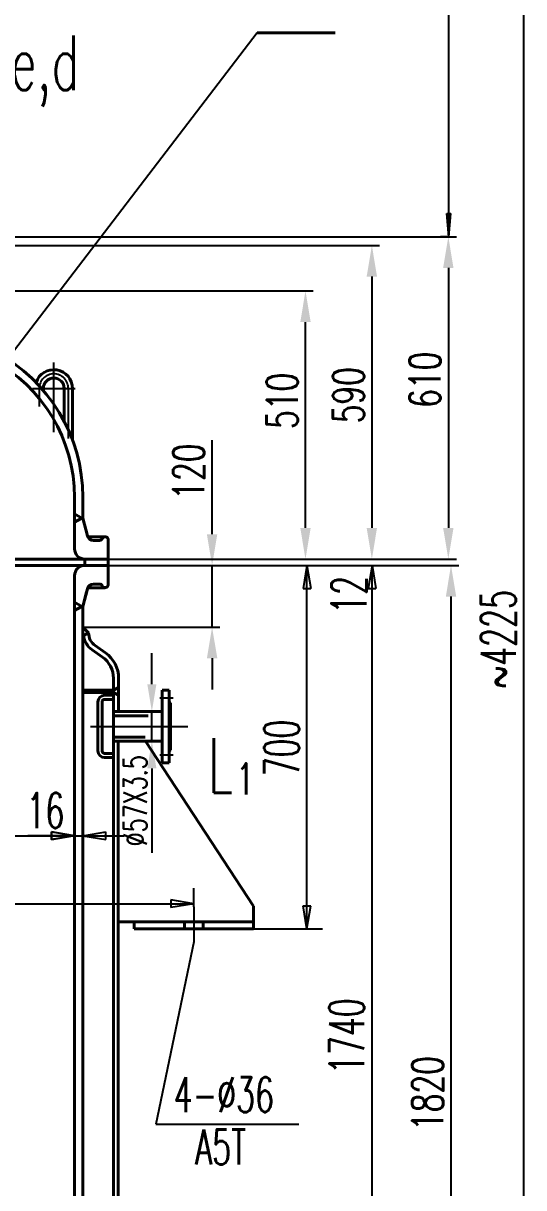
# Model space of a CAD drawing. Extents: x 1471 to 2065, y -218 to 623.
# Drawn here: x 1686.7 to 1751, y 348.4 to 497.8 of the extents above; entities that cross this region are included whole.
import ezdxf

# ---------------------------------------------------------------- set-up
doc = ezdxf.new("R2010")
doc.units = 0
doc.header["$LTSCALE"] = 10
doc.header["$MEASUREMENT"] = 0
doc.linetypes.add('CENTER', pattern=[2, 1.25, -0.25, 0.25, -0.25])
doc.layers.get('0').update_dxf_attribs({"linetype": 'CONTINUOUS', "lineweight": 25})
doc.layers.get('DEFPOINTS').update_dxf_attribs({"linetype": 'CONTINUOUS', "lineweight": 25})
doc.layers.add('1', color=1, linetype='CONTINUOUS', lineweight=40)
doc.layers.add('2', color=3, linetype='CENTER', lineweight=25)
doc.styles.get("Standard").update_dxf_attribs({"font": 'txt.shx', "width": 0.7, "bigfont": 'hztxt.shx'})
doc.dimstyles.get("Standard").update_dxf_attribs({"dimtxt": 0.18, "dimasz": 0.18, "dimexe": 0.18, "dimexo": 0.0625, "dimgap": 0.09, "dimtad": 0, "dimtih": 1, "dimtoh": 1, "dimdec": 4, "dimzin": 0, "dimdsep": 46, "dimtxsty": 'Standard', "dimcen": 0.09, "dimadec": 0, "dimazin": 0, "dimtfac": 1, "dimtdec": 4, "dimtofl": 0, "dimtmove": 0, "dimatfit": 3, "dimfxl": 1, "dimtolj": 1, "dimtzin": 0, "dimarcsym": 0})

# ---------------------------------------------------------------- blocks, each defined once
blk = doc.blocks.new('*D174')
at = {"color": 0, "lineweight": -2}
for p, q in [((1733.47, 428.26), (1742.61, 428.26)), ((1741.61, 424.26), (1741.61, 306.13)), ((1645.86, 302.13), (1742.61, 302.13))]:
    blk.add_line(p, q, dxfattribs=at)
at = {"color": 0}
for points in [[(1740.95, 424.26), (1742.28, 424.26), (1741.61, 428.26)], [(1740.95, 306.13), (1742.28, 306.13), (1741.61, 302.13)]]:
    blk.add_solid(points, dxfattribs=at)
at = {"layer": 'DEFPOINTS', "color": 0}
for p in [(1733.47, 428.26), (1645.86, 302.13), (1741.61, 302.13)]:
    blk.add_point(p, dxfattribs=at)
at = {"color": 0, "insert": (1738.61, 360.47), "char_height": 4, "attachment_point": 5, "rotation": 90}
blk.add_mtext('\\A1;1820', dxfattribs=at)
blk = doc.blocks.new('*D179')
at = {"color": 0, "lineweight": -2}
for p, q in [((1710.93, 432.26), (1710.93, 444.33)), ((1697.6, 428.26), (1711.93, 428.26)), ((1710.93, 420.33), (1710.93, 428.26)), ((1694.33, 420.33), (1711.93, 420.33)), ((1710.93, 416.33), (1710.93, 412.33))]:
    blk.add_line(p, q, dxfattribs=at)
at = {"color": 0}
for points in [[(1710.26, 432.26), (1711.6, 432.26), (1710.93, 428.26)], [(1710.26, 416.33), (1711.6, 416.33), (1710.93, 420.33)]]:
    blk.add_solid(points, dxfattribs=at)
at = {"layer": 'DEFPOINTS', "color": 0}
for p in [(1697.6, 428.26), (1710.93, 428.26), (1694.33, 420.33)]:
    blk.add_point(p, dxfattribs=at)
at = {"color": 0, "insert": (1707.93, 440.29), "char_height": 4, "attachment_point": 5, "rotation": 90}
blk.add_mtext('\\A1;120', dxfattribs=at)
blk = doc.blocks.new('*D180')
at = {"color": 0, "lineweight": -2}
for p, q in [((1646.66, 469.33), (1732.45, 469.33)), ((1731.45, 465.33), (1731.45, 433.06)), ((1697.6, 429.06), (1732.45, 429.06))]:
    blk.add_line(p, q, dxfattribs=at)
at = {"color": 0}
for points in [[(1730.78, 465.33), (1732.11, 465.33), (1731.45, 469.33)], [(1730.78, 433.06), (1732.11, 433.06), (1731.45, 429.06)]]:
    blk.add_solid(points, dxfattribs=at)
at = {"layer": 'DEFPOINTS', "color": 0}
for p in [(1646.66, 469.33), (1697.6, 429.06), (1731.45, 429.06)]:
    blk.add_point(p, dxfattribs=at)
at = {"color": 0, "insert": (1728.45, 450.1), "char_height": 4, "attachment_point": 5, "rotation": 90}
blk.add_mtext('\\A1;590', dxfattribs=at)
blk = doc.blocks.new('*D181')
at = {"color": 0, "lineweight": -2}
for p, q in [((1643.1, 463.48), (1723.92, 463.48)), ((1722.92, 433.06), (1722.92, 459.48)), ((1697.6, 429.06), (1723.92, 429.06))]:
    blk.add_line(p, q, dxfattribs=at)
at = {"color": 0}
for points in [[(1722.26, 459.48), (1723.59, 459.48), (1722.92, 463.48)], [(1722.26, 433.06), (1723.59, 433.06), (1722.92, 429.06)]]:
    blk.add_solid(points, dxfattribs=at)
at = {"layer": 'DEFPOINTS', "color": 0}
for p in [(1643.1, 463.48), (1722.92, 463.48), (1697.6, 429.06)]:
    blk.add_point(p, dxfattribs=at)
at = {"color": 0, "insert": (1719.92, 449.37), "char_height": 4, "attachment_point": 5, "rotation": 90}
blk.add_mtext('\\A1;510', dxfattribs=at)
blk = doc.blocks.new('*D187')
at = {"color": 0, "lineweight": -2}
for p, q in [((1741.34, 470.43), (1740.27, 470.43)), ((1741.27, 466.43), (1741.27, 433.06)), ((1731.3, 429.06), (1742.27, 429.06))]:
    blk.add_line(p, q, dxfattribs=at)
at = {"color": 0}
for points in [[(1740.6, 466.43), (1741.93, 466.43), (1741.27, 470.43)], [(1740.6, 433.06), (1741.93, 433.06), (1741.27, 429.06)]]:
    blk.add_solid(points, dxfattribs=at)
at = {"layer": 'DEFPOINTS', "color": 0}
for p in [(1741.34, 470.43), (1731.3, 429.06), (1741.27, 429.06)]:
    blk.add_point(p, dxfattribs=at)
at = {"color": 0, "insert": (1738.27, 452.08), "char_height": 4, "attachment_point": 5, "rotation": 90}
blk.add_mtext('\\A1;610', dxfattribs=at)

msp = doc.modelspace()

# ---------------------------------------------------------------- linework, layer by layer
for p, q in [((1741.33597, 470.43471), (1741.33597, 560.66067)), ((1750.95064, 275.17915), (1750.95064, 560.66067)), ((1716.72192, 496.61328), (1678.14115, 446.22207)), ((1741.08683, 473.42435), (1741.58511, 473.42435)), ((1741.33597, 470.43471), (1741.08683, 473.42435)), ((1741.33597, 470.43471), (1741.58511, 473.42435)), ((1657.26419, 470.43471), (1742.33597, 470.43471)), ((1697.66003, 429.06067), (1731.68524, 429.06067)), ((1731.50524, 429.06067), (1742.33597, 429.06067)), ((1697.59753, 428.26067), (1733.47349, 428.26067)), ((1723.10817, 428.24964), (1722.61497, 425.29045)), ((1723.10817, 381.59401), (1723.10817, 428.24964)), ((1723.10817, 428.24964), (1723.60136, 425.29045)), ((1731.47349, 428.26067), (1730.98029, 425.30149)), ((1731.47349, 307.69), (1731.47349, 428.26067)), ((1731.47349, 428.26067), (1731.96669, 425.30149)), ((1722.61497, 425.29045), (1723.60136, 425.29045)), ((1730.98029, 425.30149), (1731.96669, 425.30149)), ((1693.26419, 393.52038), (1693.26419, 395.55238)), ((1693.26419, 391.99913), (1693.26419, 395.54163)), ((1694.33086, 393.48837), (1694.33086, 395.55238)), ((1586.59753, 393.54163), (1693.26419, 393.54163)), ((1693.26419, 393.55238), (1687.26419, 393.55238)), ((1690.30501, 393.05919), (1690.30501, 394.04558)), ((1693.26419, 393.55238), (1690.30501, 394.04558)), ((1690.30501, 394.03483), (1690.30501, 393.04844)), ((1693.26419, 393.54163), (1690.30501, 394.03483)), ((1693.26419, 393.55238), (1690.30501, 393.05919)), ((1693.26419, 393.54163), (1690.30501, 393.04844)), ((1693.26419, 393.55238), (1694.33086, 393.55238)), ((1694.33086, 393.55238), (1697.29004, 394.04558)), ((1694.33086, 393.55238), (1697.29004, 393.05919)), ((1694.33086, 393.55238), (1699.63214, 393.55238)), ((1697.29004, 393.05919), (1697.29004, 394.04558)), ((1708.59753, 384.42467), (1708.59753, 386.8399)), ((1708.59753, 384.42467), (1708.59753, 386.8399)), ((1623.08405, 384.8399), (1708.59753, 384.8399)), ((1708.59753, 384.8399), (1705.63835, 385.3331)), ((1708.59753, 384.8399), (1705.63835, 385.3331)), ((1705.63835, 385.3331), (1705.63835, 384.3467)), ((1705.63835, 385.3331), (1705.63835, 384.3467)), ((1708.59753, 384.8399), (1705.63835, 384.3467)), ((1708.59753, 384.8399), (1705.63835, 384.3467)), ((1723.10817, 381.59401), (1722.61497, 384.55319)), ((1722.61497, 384.55319), (1723.60136, 384.55319)), ((1723.10817, 381.59401), (1723.60136, 384.55319)), ((1716.26419, 381.59401), (1725.10817, 381.59401)), ((1708.59753, 379.95192), (1703.70214, 356.53463)), ((1703.70214, 356.53463), (1722.06623, 356.53463))]:
    msp.add_line(p, q)
at = {"color": 0, "linetype": 'ByBlock'}
for p, q in [((1703.19557, 412.99401), (1703.19557, 416.9837)), ((1698.93086, 409.49401), (1704.19557, 409.49401)), ((1703.19557, 405.69401), (1703.19557, 409.49401)), ((1698.88309, 405.69401), (1704.19557, 405.69401)), ((1703.19557, 402.19401), (1703.19557, 391.35335))]:
    msp.add_line(p, q, dxfattribs=at)
for points in [[(1702.61224, 412.99401), (1703.77891, 412.99401), (1703.19557, 409.49401)], [(1702.61224, 402.19401), (1703.77891, 402.19401), (1703.19557, 405.69401)]]:
    msp.add_solid(points, dxfattribs=at)
at = {"layer": '1'}
for p, q in [((1716.72192, 496.61328), (1726.72192, 496.61328)), ((1689.26419, 450.96731), (1689.26419, 450.69818)), ((1691.93086, 450.96731), (1691.93086, 446.75925)), ((1692.99753, 450.96731), (1692.99753, 444.36964)), ((1693.26419, 436.99401), (1693.26419, 433.78848)), ((1694.33086, 434.32734), (1694.33086, 436.99401)), ((1693.26419, 434.8662), (1694.19753, 434.32734)), ((1693.26419, 434.32734), (1693.26419, 434.32734)), ((1693.26419, 433.78848), (1694.19753, 434.32734)), ((1693.26419, 430.39401), (1693.26419, 433.78848)), ((1694.19753, 434.32734), (1694.33086, 434.32734)), ((1694.19753, 434.32734), (1694.33086, 434.32734)), ((1694.33086, 434.32734), (1694.91026, 432.06241)), ((1694.94481, 431.92734), (1697.19753, 431.92734)), ((1695.6853, 431.46067), (1696.47028, 431.46067)), ((1697.59753, 431.52734), (1697.59753, 428.26067)), ((1679.43086, 429.06067), (1694.59753, 429.06067)), ((1697.59753, 429.06067), (1694.59753, 429.06067)), ((1694.59753, 429.06067), (1694.59753, 428.26067)), ((1679.43086, 428.26067), (1694.59753, 428.26067)), ((1697.59753, 428.26067), (1694.59753, 428.26067)), ((1697.59753, 428.26067), (1697.59753, 425.79401)), ((1693.26419, 426.92734), (1693.26419, 422.99401)), ((1694.33086, 422.99401), (1694.91026, 425.25894)), ((1694.33086, 422.99401), (1694.80633, 424.85191)), ((1697.19753, 425.39401), (1694.94481, 425.39401)), ((1695.6853, 425.86067), (1696.47028, 425.86067)), ((1693.26419, 423.53287), (1694.19753, 422.99401)), ((1693.26419, 337.12734), (1693.26419, 422.99401)), ((1693.26419, 422.45515), (1694.19753, 422.99401)), ((1694.33086, 422.99401), (1694.19753, 422.99401)), ((1694.19753, 422.99401), (1694.33086, 422.99401)), ((1694.33086, 337.12734), (1694.33086, 422.99401)), ((1695.06419, 419.59401), (1694.33086, 420.32734)), ((1694.41844, 419.26067), (1694.33086, 419.26067)), ((1694.41844, 419.26067), (1695.06419, 419.59401)), ((1696.84278, 416.49364), (1695.53466, 417.4096)), ((1697.22517, 417.03974), (1695.91704, 417.9557)), ((1698.26419, 413.76314), (1698.26419, 411.92734)), ((1698.26419, 412.26067), (1698.93086, 412.57155)), ((1698.93086, 413.76314), (1698.93086, 409.49401)), ((1698.26419, 412.26067), (1694.39753, 412.26067)), ((1694.39753, 411.92734), (1698.26419, 411.92734)), ((1694.39753, 411.92734), (1698.33086, 411.92734)), ((1697.13086, 411.59401), (1698.26419, 411.59401)), ((1697.13086, 411.06067), (1698.26419, 411.06067)), ((1698.26419, 334.52734), (1698.26419, 411.92734)), ((1698.26419, 411.92734), (1698.93086, 411.61647)), ((1698.26419, 411.06067), (1698.26419, 411.59401)), ((1704.53086, 412.26067), (1705.39753, 412.26067)), ((1704.53086, 402.92734), (1704.53086, 412.26067)), ((1705.39753, 412.26067), (1705.39753, 402.92734)), ((1696.26419, 404.46067), (1696.26419, 410.72734)), ((1696.79753, 404.46067), (1696.79753, 410.72734)), ((1704.53086, 409.49401), (1698.26419, 409.49401)), ((1705.39753, 410.79401), (1705.59753, 410.59401)), ((1705.59753, 410.59401), (1705.59753, 404.59401)), ((1698.26419, 408.96067), (1702.71759, 408.96067)), ((1698.26419, 406.22734), (1702.31447, 406.22734)), ((1704.53086, 405.69401), (1698.26419, 405.69401)), ((1698.88309, 405.69401), (1698.88309, 334.45711)), ((1716.26419, 384.52734), (1702.3943, 405.69401)), ((1698.26419, 404.12734), (1697.13086, 404.12734)), ((1698.26419, 403.59401), (1697.13086, 403.59401)), ((1698.26419, 403.59401), (1698.26419, 404.12734)), ((1705.59753, 404.59401), (1705.39753, 404.39401)), ((1704.53086, 402.92734), (1705.39753, 402.92734)), ((1716.26419, 382.52734), (1716.26419, 384.52734)), ((1698.93086, 382.52734), (1716.26419, 382.52734)), ((1700.93086, 382.52734), (1700.93086, 381.59401)), ((1700.93086, 381.59401), (1716.26419, 381.59401)), ((1707.39753, 382.52734), (1707.39753, 381.59401)), ((1709.79753, 381.59401), (1709.79753, 382.52734)), ((1716.26419, 381.59401), (1716.26419, 382.52734))]:
    msp.add_line(p, q, dxfattribs=at)
for centre, radius, start, end in [((1673.26419, 436.99401), 20, 0, 61.936471), ((1673.26419, 436.99401), 21.06667, 0, 62.208333), ((1690.59753, 450.96731), 2.4, 0, 161.522219), ((1690.59753, 450.96731), 1.33333, 0, 180), ((1695.6853, 432.26067), 0.8, 194.349332, 270), ((1698.12341, 431.1015), 1.88817, 153.649987, 153.702191), ((1697.19753, 431.52734), 0.4, 0, 155.375682), ((1696.47028, 431.86067), 0.4, 270, 335.375682), ((1694.59753, 430.39401), 1.33333, 180, 270), ((1694.59753, 426.92734), 1.33333, 90, 180), ((1695.6853, 425.06067), 0.8, 90, 165.650668), ((1696.47028, 425.46067), 0.4, 24.624318, 90), ((1697.19753, 425.79401), 0.4, 204.624318, 0), ((1697.06419, 419.59401), 2.66667, 187.180756, 235), ((1697.06419, 419.59401), 2, 180, 235), ((1694.93086, 413.76314), 4, 0, 55), ((1694.93086, 413.76314), 3.33333, 0, 55), ((1697.13086, 410.72734), 0.86667, 90, 180), ((1697.13086, 410.72734), 0.33333, 90, 180), ((1697.13086, 404.46067), 0.86667, 180, 270), ((1697.13086, 404.46067), 0.33333, 180, 270)]:
    msp.add_arc(centre, radius, start, end, dxfattribs=at)
at = {"layer": '2'}
for p, q in [((1690.59753, 445.37253), (1690.59753, 454.30002)), ((1687.86419, 450.96731), (1693.33086, 450.96731)), ((1688.73086, 450.96731), (1688.73086, 448.63398)), ((1692.46419, 450.96731), (1692.46419, 444.54053)), ((1704.19753, 411.26067), (1705.93086, 411.26067)), ((1695.31618, 407.59401), (1707.87618, 407.59401)), ((1704.19753, 407.59401), (1705.93086, 407.59401)), ((1704.19753, 403.92734), (1705.93086, 403.92734)), ((1708.59753, 384.42467), (1708.59753, 379.95192))]:
    msp.add_line(p, q, dxfattribs=at)
msp.add_arc((1690.59753, 450.96731), 1.86667, 0, 180, dxfattribs=at)
at = {"layer": 'DEFPOINTS', "color": 0, "linetype": 'ByBlock'}
for p in [(1698.93086, 409.49401), (1698.88309, 405.69401), (1703.19557, 405.69401)]:
    msp.add_point(p, dxfattribs=at)

# ---------------------------------------------------------------- texts
at = {"width": 0.63}
for s, p in [('12', (1730.74705, 422.04587)), ('~4225', (1749.95064, 412.45116)), ('700', (1722.10817, 401.17182)), ('1740', (1730.47349, 362.97534))]:
    msp.add_text(s, height=4.5, rotation=90, dxfattribs=at).set_placement(p)
for s, p in [('16', (1687.09916, 394.5445)), ('4-%%C36', (1705.99765, 358.06497)), ('A5T', (1708.75785, 351.36832))]:
    msp.add_text(s, height=4.5, dxfattribs=at).set_placement(p)
at = {"color": 0, "linetype": 'ByBlock', "insert": (1701.05001, 398.04529), "char_height": 3, "attachment_point": 5, "rotation": 90}
msp.add_mtext('\\A1;∅57X3.5', dxfattribs=at)
at = {"layer": '1'}
for s, height, width, p in [('T,b,c,e,d', 7, 0.63, (1669.30991, 489.26377)), ('L', 7, 0.63, (1710.38496, 399.08378)), ('1', 4, 0.7, (1713.97623, 398.85953))]:
    msp.add_text(s, height=height, dxfattribs=dict(at, width=width)).set_placement(p)

# ---------------------------------------------------------------- dimensions: what is measured, and where the dimension line sits
for base, p1, p2, text, picture, middle in [((1731.44612, 429.06067), (1646.66419, 469.32734), (1697.59753, 429.06067), '590', '*D180', (1731.44612, 450.09968)), ((1741.26733, 429.06067), (1741.33597, 470.43471), (1731.30251, 429.06067), '610', '*D187', (1741.26733, 452.08344)), ((1722.92432, 463.48281), (1697.59753, 429.06067), (1643.09753, 463.48281), '510', '*D181', (1722.92432, 449.36774)), ((1741.61354, 302.12734), (1733.47349, 428.26067), (1645.86419, 302.12734), '1820', '*D174', (1741.61354, 360.4671))]:
    dim = msp.add_linear_dim(base=base, p1=p1, p2=p2, angle=90, text=text, dimstyle='Standard', override={"dimtxt": 4, "dimasz": 4, "dimexe": 1, "dimexo": 0, "dimgap": 1, "dimtad": 1, "dimtih": 0, "dimtoh": 0, "dimtofl": 1, "dimatfit": 0})
    dim.commit()
    dim.dimension.update_dxf_attribs({"geometry": picture, "text_midpoint": middle, "dimtype": 160})
dim = msp.add_linear_dim(base=(1710.93118, 428.26067), p1=(1694.33086, 420.32734), p2=(1697.59753, 428.26067), angle=90, text='120', dimstyle='Standard', override={"dimtxt": 4, "dimasz": 4, "dimexe": 1, "dimexo": 0, "dimgap": 1, "dimtad": 1, "dimtih": 0, "dimtoh": 0, "dimtofl": 1, "dimatfit": 0})
dim.commit()
dim.dimension.update_dxf_attribs({"geometry": '*D179', "text_midpoint": (1707.93118, 440.29401)})

doc.saveas('drawing.dxf')
